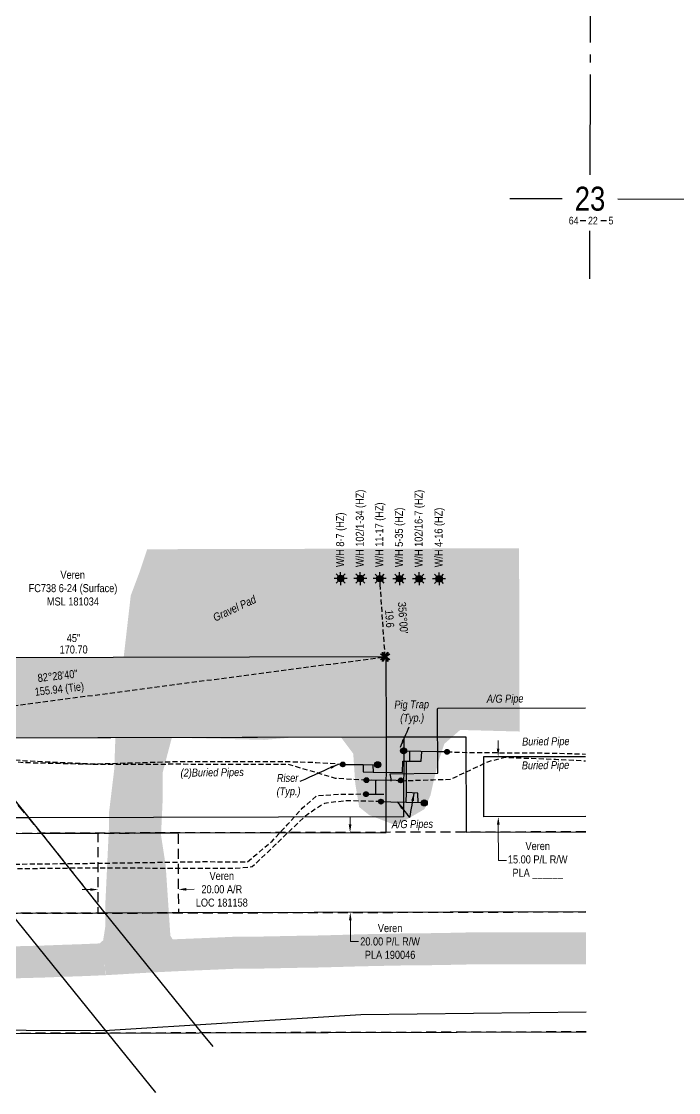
# Model space of a CAD drawing. Extents: x 481557 to 490744, y 6043801 to 6052728.
# Drawn here: x 485398 to 486218, y 6043899 to 6045237 of the extents above; entities that cross this region are included whole.
import ezdxf
from ezdxf.enums import TextEntityAlignment as Align

# ---------------------------------------------------------------- set-up
doc = ezdxf.new("R2010")
doc.units = 0
doc.header["$LTSCALE"] = 5
doc.header["$PDSIZE"] = 5
for name, pattern in [('foc-ACCESSROAD', [3.75, 2.5, -1.25]), ('foc-QUARTERLINE', [33, 25, -3, 2, -3]), ('foc-TIELINE', [1.875, 1.25, -0.625]), ('UG_PIPE', [1.875, 1.25, -0.625])]:
    doc.linetypes.add(name, pattern=pattern)
doc.layers.get('Defpoints').update_dxf_attribs({"color": 9})
for name, color, linetype in [('10', 1, 'Continuous'), ('9', 3, 'Continuous'), ('AS-PIPE-AG', 44, 'Continuous'), ('AS-PIPE-UG', 44, 'UG_PIPE'), ('AS-PIPE-UG-T', 44, 'Continuous'), ('AS-ROADS', 254, 'Continuous'), ('AS-SYMBOL', 7, 'Continuous'), ('C-AR', 13, 'foc-ACCESSROAD'), ('C-RW', 13, 'Continuous'), ('C-WS', 13, 'foc-ACCESSROAD'), ('C-WS-S', 13, 'Continuous'), ('F-RW', 190, 'Continuous'), ('L-BD', 7, 'Continuous'), ('L-MON', 1, 'Continuous'), ('L-QSEC', 8, 'foc-QUARTERLINE'), ('L-SECLBL', 7, 'Continuous'), ('L-TIE', 7, 'foc-TIELINE'), ('P-PROPOSED', 10, 'Continuous'), ('P-PROPOSED-H', 21, 'Continuous'), ('T-TIE', 201, 'foc-TIELINE'), ('WETLAND', 143, 'Continuous')]:
    doc.layers.add(name, color=color, linetype=linetype)
for name, color, linetype, lineweight in [('C-AR-T', 13, 'Continuous', 9), ('C-RW-T', 13, 'Continuous', 9), ('T-TEXT', 48, 'Continuous', 18), ('T-TIE-T', 201, 'Continuous', 18)]:
    doc.layers.add(name, color=color, linetype=linetype, lineweight=lineweight)
doc.styles.add('80CG', font='ARIALN.TTF', dxfattribs={"height": 10})
doc.styles.add('80L', font='ARIALN.TTF', dxfattribs={"height": 10})
doc.styles.add('80LS', font='ARIALNI.TTF', dxfattribs={"height": 10})
doc.styles.add('SIMPLEX', font='ARIALN.TTF')
doc.dimstyles.new('Compass 5 000', dxfattribs={"dimscale": 5, "dimtxt": 9, "dimasz": 2, "dimexe": 0.2, "dimexo": 0.0625, "dimgap": 0.5, "dimtad": 0, "dimtih": 1, "dimtoh": 1, "dimzin": 0, "dimdsep": 46, "dimtxsty": '80CG', "dimcen": 0.1, "dimse1": 1, "dimse2": 1, "dimclrd": 256, "dimclrt": 256, "dimaunit": 1, "dimadec": 4, "dimazin": 0, "dimtfac": 0.06, "dimtofl": 0, "dimtmove": 0, "dimatfit": 1, "dimfxl": 0.2, "dimtolj": 1, "dimtzin": 0, "dimlwd": -1, "dimarcsym": 0})

# ---------------------------------------------------------------- blocks, each defined once
blk = doc.blocks.new('L-SECLBL')
at = {"layer": '9', "color": 7}
for p, q in [((-5.1, -27.8), (-12.3, -27.8)), ((20.7, -27.8), (13.5, -27.8))]:
    blk.add_line(p, q, dxfattribs=at)
at = {"layer": '10', "color": 2, "style": 'SIMPLEX'}
blk.add_attdef('SEC', text='', height=30, dxfattribs=at).set_placement((0, 0), align=Align.MIDDLE)
at = {"layer": '10', "color": 5, "style": '80L'}
blk.add_attdef('TWP', text='', height=9.5, dxfattribs=at).set_placement((-14.4, -27.4), align=Align.MIDDLE_RIGHT)
blk.add_attdef('RGE', text='', height=9.5, dxfattribs=at).set_placement((3.6, -27.4), align=Align.MIDDLE_CENTER)
blk.add_attdef('MER', text='', height=9.5, dxfattribs=at).set_placement((23.2, -27.4), align=Align.MIDDLE_LEFT)
blk = doc.blocks.new('GAS')
h = blk.add_hatch(color=255)
h.dxf.hatch_style = 1
edge = h.paths.add_edge_path()
edge.add_arc((0, 0), 0.9, 0, 360)
for p, q in [((-0.81, 0), (-1.62, 0)), ((-0.57, 0.57), (-1.14, 1.14)), ((0, 0.81), (0, 1.62)), ((0.57, 0.57), (1.14, 1.14)), ((1.62, 0), (0.81, 0)), ((-0.57, -0.57), (-1.14, -1.14)), ((0, -0.81), (0, -1.62)), ((1.14, -1.14), (0.57, -0.57))]:
    blk.add_line(p, q)
blk.add_circle((0, 0), 0.8)
blk = doc.blocks.new('TEMP')
h = blk.add_hatch(color=255)
h.dxf.hatch_style = 1
h.paths.add_polyline_path([(0, 0.25), (-0.67, 1.15), (-0.67, 0.67), (-1.15, 0.67), (-0.25, 0), (-1.15, -0.67), (-0.67, -0.67), (-0.67, -1.15), (0, -0.25), (0.67, -1.15), (0.67, -0.67), (1.15, -0.67), (0.25, 0), (1.15, 0.67), (0.67, 0.67), (0.67, 1.15)])
h.paths.add_polyline_path([(0.57, 0.85), (0.57, 0.57), (0.85, 0.57), (0.08, 0), (0.85, -0.57), (0.57, -0.57), (0.57, -0.85), (0, -0.08), (-0.57, -0.85), (-0.57, -0.57), (-0.85, -0.57), (-0.08, 0), (-0.85, 0.57), (-0.57, 0.57), (-0.57, 0.85), (0, 0.08)], flags=16)
h = blk.add_hatch(color=1)
h.dxf.hatch_style = 1
h.paths.add_polyline_path([(0, 0.08), (-0.57, 0.85), (-0.57, 0.57), (-0.85, 0.57), (-0.08, 0), (-0.85, -0.57), (-0.57, -0.57), (-0.57, -0.85), (0, -0.08), (0.57, -0.85), (0.57, -0.57), (0.85, -0.57), (0.08, 0), (0.85, 0.57), (0.57, 0.57), (0.57, 0.85)])
at = {"color": 1}
for p, q in [((-0.08, 0), (0.08, 0)), ((0, 0.08), (0, -0.08))]:
    blk.add_line(p, q, dxfattribs=at)
at = {"color": 255, "flags": 128}
blk.add_lwpolyline([(-0.25, 0), (-1.15, 0.67), (-0.67, 0.67), (-0.67, 1.15), (0, 0.25), (0.67, 1.15), (0.67, 0.67), (1.15, 0.67), (0.25, 0), (1.15, -0.67), (0.67, -0.67), (0.67, -1.15), (0, -0.25), (-0.67, -1.15), (-0.67, -0.67), (-1.15, -0.67)], close=True, dxfattribs=at)
at = {"color": 1, "flags": 128}
blk.add_lwpolyline([(-0.08, 0), (-0.85, 0.57), (-0.57, 0.57), (-0.57, 0.85), (0, 0.08), (0.57, 0.85), (0.57, 0.57), (0.85, 0.57), (0.08, 0), (0.85, -0.57), (0.57, -0.57), (0.57, -0.85), (0, -0.08), (-0.57, -0.85), (-0.57, -0.57), (-0.85, -0.57)], close=True, dxfattribs=at)
blk = doc.blocks.new('*D169')
at = {"layer": 'C-RW-T', "transparency": 16777216}
for p, q in [((485808.2, 6044234.1), (485808.2, 6044244.1)), ((485808.6, 6044114.2), (485808.6, 6044087.9)), ((485808.6, 6044087.9), (485818.6, 6044087.9))]:
    blk.add_line(p, q, dxfattribs=at)
for points in [[(485809.9, 6044234.1), (485806.6, 6044234.1), (485808.3, 6044224.1)], [(485810.2, 6044114.2), (485806.9, 6044114.2), (485808.5, 6044124.2)]]:
    blk.add_solid(points, dxfattribs=at)
at = {"layer": 'Defpoints', "color": 0, "transparency": 16777216}
for p in [(485808.3, 6044224.1), (486035.8, 6044224.7), (486036.1, 6044124.8)]:
    blk.add_point(p, dxfattribs=at)
at = {"layer": 'C-RW-T', "transparency": 16777216, "insert": (485858.2, 6044087.9), "char_height": 10, "attachment_point": 5, "style": '80CG'}
blk.add_mtext('\\A1;Veren\\P20.00 P/L R/W\\PPLA 190046', dxfattribs=at)
blk = doc.blocks.new('*D170')
at = {"layer": 'C-RW-T', "transparency": 16777216}
for p, q in [((485483.9, 6044152.7), (485473.9, 6044152.7)), ((485603.8, 6044153), (485613.8, 6044153.1))]:
    blk.add_line(p, q, dxfattribs=at)
for points in [[(485483.9, 6044154.4), (485483.9, 6044151.1), (485493.9, 6044152.8)], [(485603.8, 6044154.7), (485603.8, 6044151.4), (485593.8, 6044153)]]:
    blk.add_solid(points, dxfattribs=at)
at = {"layer": 'Defpoints', "color": 0, "transparency": 16777216}
for p in [(485493.8, 6044175.8), (485593.8, 6044176.1), (485593.8, 6044153)]:
    blk.add_point(p, dxfattribs=at)
at = {"layer": 'C-RW-T', "transparency": 16777216, "insert": (485648.1, 6044153.1), "char_height": 10, "attachment_point": 5, "style": '80CG'}
blk.add_mtext('\\A1;Veren\\P20.00 A/R\\PLOC 181158', dxfattribs=at)
blk = doc.blocks.new('RISER')
h = blk.add_hatch(color=255)
h.dxf.hatch_style = 1
edge = h.paths.add_edge_path()
edge.add_arc((0, 0), 0.7, 0, 360)
blk.add_hatch(color=48).paths.add_polyline_path([(0.58, -0.15), (-0.58, -0.15, 0.774597)])
at = {"color": 48}
blk.add_line((-0.58, -0.15), (0.58, -0.15), dxfattribs=at)
blk.add_circle((0, 0), 0.6, dxfattribs=at)
blk = doc.blocks.new('PIG')
h = blk.add_hatch(color=255)
h.dxf.hatch_style = 1
edge = h.paths.add_edge_path()
edge.add_arc((0, 0), 0.85, 0, 360)
at = {"layer": 'AS-SYMBOL'}
h = blk.add_hatch(color=48, dxfattribs=at)
h.dxf.hatch_style = 1
h.paths.add_polyline_path([(-0.1, 0, 1), (-0.55, 0, 1)])
h = blk.add_hatch(color=48, dxfattribs=at)
h.dxf.hatch_style = 1
h.paths.add_polyline_path([(0.1, 0, 1), (0.55, 0, 1)])
at = {"layer": 'AS-SYMBOL', "color": 48}
for centre, radius in [((0, 0), 0.75), ((-0.33, 0), 0.225), ((0.33, 0), 0.225)]:
    blk.add_circle(centre, radius, dxfattribs=at)
blk = doc.blocks.new('*D173')
at = {"layer": 'C-RW-T', "transparency": 16777216}
for p, q in [((485993, 6044328.9), (485993, 6044338.9)), ((485993.3, 6044233.7), (485993.4, 6044189)), ((485993.4, 6044189), (486003.4, 6044189))]:
    blk.add_line(p, q, dxfattribs=at)
for points in [[(485994.7, 6044328.9), (485991.4, 6044328.8), (485993.1, 6044318.9)], [(485995, 6044233.7), (485991.6, 6044233.7), (485993.3, 6044243.7)]]:
    blk.add_solid(points, dxfattribs=at)
at = {"layer": 'Defpoints', "color": 0, "transparency": 16777216}
for p in [(485993.7, 6044318.9), (485993.3, 6044243.7), (485993.9, 6044243.7)]:
    blk.add_point(p, dxfattribs=at)
at = {"layer": 'C-RW-T', "transparency": 16777216, "insert": (486042.5, 6044189), "char_height": 10, "attachment_point": 5, "style": '80CG'}
blk.add_mtext('\\A1;Veren\\P15.00 P/L R/W\\PPLA ______', dxfattribs=at)

msp = doc.modelspace()

# ---------------------------------------------------------------- hatches: boundary and pattern name
at = {"layer": 'AS-ROADS'}
h = msp.add_hatch(color=256, dxfattribs=at)
h.dxf.hatch_style = 1
h.paths.add_polyline_path([(486019.844, 6044350.189), (486019.244, 6044579.098), (485555.058, 6044577.88), (485546.321, 6044551.68), (485534.481, 6044520.119), (485515.822, 6044357.196), (485513.894, 6044303.229), (485507.145, 6044247.335), (485507.145, 6044228.061), (485502.668, 6044133.482), (485502.668, 6044106.368), (485500.031, 6044089.422), (485487.975, 6044078.878), (485591.027, 6044083.82), (485583.913, 6044095.174), (485578.085, 6044182.829), (485572.25, 6044220.735), (485574.195, 6044262.528), (485574.195, 6044298.49), (485585.729, 6044342.484), (485700.979, 6044339.798), (485760.318, 6044344.741), (485770.208, 6044347.212), (485797.404, 6044342.27), (485812.239, 6044322.498), (485814.712, 6044285.427), (485819.657, 6044255.77), (485832.019, 6044245.885), (485864.161, 6044233.528), (485871.578, 6044235.999), (485901.248, 6044253.299), (485908.665, 6044270.599), (485913.61, 6044292.841), (485918.555, 6044312.613), (485925.972, 6044334.855), (485945.751, 6044352.155)])
at = {"layer": 'P-PROPOSED-H'}
h = msp.add_hatch(color=256, dxfattribs=at)
h.dxf.hatch_style = 1
h.paths.add_polyline_path([(484664.623, 6044857.773), (484586.818, 6044794.961), (484952.68, 6044341.575), (485853.649, 6044343.633), (485853.42, 6044443.633), (485000.483, 6044441.6)])

# ---------------------------------------------------------------- linework, layer by layer
at = {"layer": 'AS-PIPE-AG', "flags": 128}
for points in [[(485858.603, 6044288.83), (485860.068, 6044288.905), (485858.428, 6044297.365), (485917.823, 6044297.985), (485917.403, 6044378.205), (485917.648, 6044379.355), (486102.058, 6044379.645)], [(485824.438, 6044308.755), (485824.728, 6044299.83), (485836.898, 6044299.575), (485873.808, 6044299.15), (485874.278, 6044313.355), (485879.133, 6044313.105), (485897.183, 6044313.135), (485897.688, 6044325.415)], [(485929.323, 6044324.815), (485916.543, 6044324.845), (485876.753, 6044325.73)], [(485882.733, 6044313.39), (485882.968, 6044325.96)], [(485878.148, 6044261.82), (485878.538, 6044273.99), (485878.728, 6044312.975)], [(485799.148, 6044309.19), (485808.453, 6044309.03), (485824.413, 6044308.86), (485841.703, 6044308.5)], [(485836.608, 6044308.64), (485836.878, 6044299.08)], [(485828.683, 6044289.445), (485834.488, 6044289.655), (485865.993, 6044289.275), (485871.468, 6044289.205)], [(485840.418, 6044271.8), (485840.403, 6044272.135), (485840.543, 6044288.705), (485841.128, 6044289.465)], [(485828.193, 6044271.97), (485833.983, 6044271.95), (485850.588, 6044271.765)], [(485893.083, 6044261.09), (485892.678, 6044273.35), (485878.518, 6044273.925)], [(485846.873, 6044262.66), (485859.288, 6044262.505), (485878.213, 6044261.92), (485899.118, 6044261.465)]]:
    msp.add_lwpolyline(points, dxfattribs=at)
at = {"layer": 'AS-PIPE-UG', "flags": 128}
for points in [[(485828.663, 6044289.43), (485790.143, 6044291.54), (485764.433, 6044299.27), (485731.123, 6044309.045), (485590.343, 6044309.22), (485488.743, 6044309.09), (485402.783, 6044311.055), (485282.813, 6044319.9), (485201.578, 6044323.35), (485171.893, 6044329.83)], [(485929.253, 6044324.8), (485957.153, 6044324.05), (486002.418, 6044323.715), (486066.388, 6044323.24), (486102.209, 6044322.014)], [(485799.123, 6044309.085), (485765.983, 6044311.165), (485730.813, 6044312.31), (485589.798, 6044312.24), (485488.763, 6044309.365), (485403.203, 6044313.21), (485331.643, 6044320.07)], [(485871.308, 6044288.695), (485911.948, 6044289.99), (485934.213, 6044290.585), (485943.973, 6044295.39), (485981.463, 6044312.925), (486001.698, 6044318.025), (486064.903, 6044315.515), (486102.23, 6044313.672)], [(484349.154, 6044173.446), (485483.172, 6044185.561), (485629.243, 6044187.745), (485654.768, 6044187.26), (485680.128, 6044187.44), (485710.983, 6044213.355), (485730.608, 6044234.415), (485748.473, 6044254.355), (485766.913, 6044270.175), (485796.868, 6044272.02), (485828.008, 6044272.195)], [(485846.823, 6044262.64), (485803.663, 6044263.755), (485776.258, 6044260.46), (485754.958, 6044246.525), (485737.468, 6044230.44), (485715.218, 6044208.865), (485686.033, 6044181.095), (485664.568, 6044178.88), (485483.193, 6044179.565), (484349.17, 6044167.449)]]:
    msp.add_lwpolyline(points, dxfattribs=at)
at = {"layer": 'AS-ROADS', "const_width": 39.979, "elevation": 2.205, "flags": 128}
msp.add_lwpolyline([(486102.85, 6044079.324), (485997.455, 6044079.208), (485972.115, 6044079.438), (485946.6, 6044079.063), (485921.16, 6044078.413), (485896.035, 6044078.218), (485870.62, 6044077.903), (485845.105, 6044077.393), (485820.1, 6044076.848), (485794.825, 6044076.103), (485769.535, 6044075.428), (485744.2, 6044075.038), (485718.835, 6044074.533), (485693.46, 6044074.008), (485667.97, 6044074.023), (485642.501, 6044072.876), (485617.77, 6044071.845), (485592.113, 6044070.783), (485566.243, 6044069.514), (485540.158, 6044068.028), (485517.264, 6044066.653), (485501.72, 6044065.768)], dxfattribs=at)
at = {"layer": 'AS-ROADS', "const_width": 39.979, "flags": 128}
msp.add_lwpolyline([(485501.72, 6044065.768), (485476.455, 6044064.683), (485450.1, 6044063.768), (485424.075, 6044062.818), (485398.45, 6044062.113), (485368.87, 6044061.633)], dxfattribs=at)
at = {"layer": 'C-AR', "flags": 128}
for points in [[(484349.032, 6044220.424), (485304.423, 6044222.962), (485422.766, 6044223.175), (485493.924, 6044133.633), (485502.199, 6044123.375), (485493.951, 6044123.356), (485385.01, 6044123.07), (484349.294, 6044120.357)], [(484349.294, 6044120.355), (485381.844, 6044123.059), (485493.951, 6044123.348), (485498.984, 6044123.363), (485593.899, 6044123.611), (486102.729, 6044124.955)], [(486103.117, 6043975.005), (484349.688, 6043970.441)]]:
    msp.add_lwpolyline(points, dxfattribs=at)
msp.add_lwpolyline([(485498.986, 6044123.367), (485493.951, 6044123.356), (485493.934, 6044129.626), (485493.69, 6044223.314), (485593.636, 6044223.577), (485593.899, 6044123.619), (485498.986, 6044123.367)], close=True, dxfattribs=at)
at = {"layer": 'C-RW', "flags": 128}
for points in [[(484742.307, 6044920.49), (485209.146, 6044342.161), (485326.529, 6044342.429), (485875.496, 6044343.692), (485875.015, 6044243.579), (485406.903, 6044242.585), (485289.702, 6044242.302), (485161.54, 6044241.991), (485080.868, 6044341.993), (484664.623, 6044857.773)], [(486102.729, 6044124.955), (485593.899, 6044123.619), (485502.197, 6044123.375), (485493.951, 6044123.356), (485385.01, 6044123.07), (485304.423, 6044222.962), (485422.766, 6044223.175), (485493.69, 6044223.314), (485593.636, 6044223.577), (485853.219, 6044224.256), (485853.168, 6044243.52), (485853.649, 6044343.633), (485952.917, 6044343.732), (485953.229, 6044224.52), (486102.465, 6044224.912)], [(486102.413, 6044244.005), (485975.268, 6044243.672), (485975.169, 6044318.816), (486102.216, 6044319.079)], [(484349.683, 6043970.436), (485502.915, 6043973.441), (485620.06, 6043973.741), (486103.117, 6043975.005)]]:
    msp.add_lwpolyline(points, dxfattribs=at)
at = {"layer": 'C-WS', "flags": 128}
msp.add_lwpolyline([(486102.465, 6044224.912), (485953.229, 6044224.52), (485853.219, 6044224.256), (485593.636, 6044223.577), (485493.69, 6044223.314), (485422.766, 6044223.175), (485407.102, 6044242.585), (485383.478, 6044270.544), (485383.286, 6044342.317), (485382.669, 6044577.427)], dxfattribs=at)
at = {"layer": 'F-RW', "flags": 128}
for points in [[(484813.469, 6044977.94), (485326.529, 6044342.429), (485407.102, 6044242.585), (485422.766, 6044223.175), (485493.933, 6044133.633), (485502.202, 6044123.372), (485622.914, 6043973.735), (485636.731, 6043956.555)], [(485565.617, 6043899.187), (485505.732, 6043973.422), (485385.01, 6044123.07), (485304.423, 6044222.968), (485288.959, 6044242.137), (485209.146, 6044342.161), (484742.307, 6044920.49)]]:
    msp.add_lwpolyline(points, dxfattribs=at)
at = {"layer": 'L-QSEC'}
for p, q in [((486107.878, 6045045.773), (486110.193, 6045819.821)), ((486007.841, 6045016.146), (486073.183, 6045015.912)), ((486142.428, 6045015.665), (486912.938, 6045012.916)), ((486107.489, 6044915.844), (486107.668, 6044975.81))]:
    msp.add_line(p, q, dxfattribs=at)
at = {"layer": 'L-TIE'}
msp.add_line((485080.868, 6044341.993), (485852.1, 6044443.459), dxfattribs=at)
at = {"layer": 'P-PROPOSED'}
msp.add_lwpolyline([(484586.818, 6044794.961), (484952.68, 6044341.575), (485853.649, 6044343.633), (485853.42, 6044443.633), (485000.483, 6044441.6), (484664.623, 6044857.773)], dxfattribs=at)
at = {"layer": 'T-TIE'}
msp.add_line((485852.1, 6044443.459), (485845.294, 6044541.146), dxfattribs=at)
at = {"layer": 'WETLAND'}
msp.add_lwpolyline([(484349.667, 6043978.38), (484631.902, 6043978.005), (485403.714, 6043976.981), (485501.397, 6043976.851), (485821.572, 6043996.631), (486103.059, 6044000.025)], dxfattribs=at)

# ---------------------------------------------------------------- block references
at = {"layer": 'AS-SYMBOL', "xscale": 4.997357149999903, "yscale": 4.997357149999903, "zscale": 4.997357149999903}
for name, p in [('PIG', (485875.038, 6044326.015)), ('PIG', (485875.038, 6044326.015)), ('PIG', (485875.068, 6044326.055)), ('RISER', (485929.298, 6044324.87)), ('RISER', (485929.298, 6044324.87)), ('RISER', (485929.333, 6044324.91)), ('RISER', (485799.123, 6044309.085)), ('RISER', (485799.123, 6044309.085)), ('RISER', (485799.153, 6044309.12)), ('PIG', (485842.788, 6044308.67)), ('PIG', (485842.788, 6044308.67)), ('PIG', (485842.818, 6044308.705)), ('RISER', (485828.663, 6044289.43)), ('RISER', (485828.663, 6044289.43)), ('RISER', (485828.698, 6044289.47)), ('RISER', (485871.463, 6044289.13)), ('RISER', (485871.463, 6044289.13)), ('RISER', (485871.463, 6044289.13)), ('RISER', (485871.493, 6044289.17)), ('RISER', (485828.138, 6044271.905)), ('RISER', (485828.138, 6044271.905)), ('RISER', (485828.168, 6044271.94)), ('RISER', (485846.823, 6044262.64)), ('RISER', (485846.823, 6044262.64)), ('RISER', (485846.853, 6044262.68)), ('PIG', (485900.888, 6044261)), ('PIG', (485900.888, 6044261)), ('PIG', (485900.918, 6044261.035))]:
    msp.add_blockref(name, p, dxfattribs=at)
at = {"layer": 'C-WS-S', "xscale": 4.997356950000007, "yscale": 4.997356950000007, "zscale": 4.997356950000007}
for p in [(485796.458, 6044541.28), (485821.038, 6044541.212), (485845.294, 6044541.146), (485869.873, 6044541.079), (485894.452, 6044541.011), (485919.355, 6044540.943)]:
    msp.add_blockref('GAS', p, dxfattribs=at)
at = {"layer": 'L-MON', "xscale": 4.997356950000007, "yscale": 4.997356950000007, "zscale": 4.997356950000007}
msp.add_blockref('TEMP', (485852.1, 6044443.459), dxfattribs=at)
at = {"layer": 'L-SECLBL', "xscale": 0.9994680000000036, "yscale": 0.9994680000000036, "zscale": 0.9994680000000036}
msp.add_blockref('L-SECLBL', (486107.788, 6045015.789), dxfattribs=at).add_auto_attribs({'SEC': '23', 'TWP': '64', 'RGE': '22', 'MER': '5'})

# ---------------------------------------------------------------- texts
at = {"layer": 'AS-PIPE-AG', "insert": (485860.134, 6044239.379), "char_height": 9.9948, "attachment_point": 1, "rotation": 0.61212, "style": '80L'}
msp.add_mtext_dynamic_manual_height_columns('\\pi0.077286;{\\fArial Narrow|b0|i1|c0|p34;A/G Pipes}', width=51.683, gutter_width=50.027, heights=[0], dxfattribs=at)
at = {"layer": 'AS-PIPE-UG-T', "attachment_point": 1, "rotation": 0.61212}
for s, width, insert, char_height, style in [('\\pi10.011;{\\fArial Narrow|b0|i1|c0|p34;Buried Pipe}', 78.42996, (486012.94, 6044342.503), 9.9948, '80L'), ('\\pi10.011;{\\fArial Narrow|b0|i1|c0|p34;Buried Pipe}', 78.42996, (486012.586, 6044312.766), 9.9948, '80L'), ('\\pi0.59672;(2)Buried Pipes', 79.10645, (485596.004, 6044303.747), 9.99479, '80LS')]:
    msp.add_mtext_dynamic_manual_height_columns(s, width=width, gutter_width=50.027, heights=[0], dxfattribs=dict(at, insert=insert, char_height=char_height, style=style))
at = {"layer": 'C-AR-T', "char_height": 9.99468, "attachment_point": 1, "rotation": 90, "style": '80L'}
for s, insert, width in [('\\pi0.12838;W/H 102/1-34 (HZ)', (485815.398, 6044555.505), 96.10614), ('\\pi0.12838;W/H 102/16-7 (HZ)', (485888.812, 6044555.303), 96.10614), ('\\pi0.12838;W/H 11-17 (HZ)', (485839.654, 6044555.438), 80.18692), ('\\pi0.12838;W/H 8-7 (HZ)', (485790.818, 6044555.572), 67.45155), ('\\pi0.12838;W/H 5-35 (HZ)', (485864.233, 6044555.371), 73.81923), ('\\pi0.12838;W/H 4-16 (HZ)', (485913.715, 6044555.235), 73.81923)]:
    msp.add_mtext(s, dxfattribs=dict(at, insert=insert, width=width))
at = {"layer": 'C-AR-T', "insert": (485406.416, 6044550.957), "char_height": 9.99468, "attachment_point": 1, "style": '80L'}
msp.add_mtext_dynamic_manual_height_columns('\\pi40.278;Veren\\P\\pi0.58888;FC738 6-24 (Surface)\\P\\pi23.367;MSL 181034', width=110.24658, gutter_width=50.053, heights=[0], dxfattribs=at)
at = {"layer": 'L-BD', "style": '80L'}
for s, p in [("45''", (485463.116, 6044466.913)), ('170.70', (485463.147, 6044452.67))]:
    msp.add_text(s, height=9.9947, rotation=0.125, dxfattribs=at).set_placement(p, align=Align.MIDDLE)
at = {"layer": 'L-BD', "insert": (485442.782, 6044424.78), "char_height": 9.99471, "width": 61.13861, "attachment_point": 2, "rotation": 6.6526, "style": '80L'}
msp.add_mtext("82°28'40''\\P155.94 (Tie) ", dxfattribs=at)
at = {"layer": 'T-TEXT', "attachment_point": 1}
for s, width, gutter_width, insert, char_height, rotation, style in [('\\pi10.403;Gravel Pad', 77.53526, 50.026, (485626.484, 6044492.032), 9.99471, 25.107845, '80LS'), ('\\pi3.0703;{\\fArial Narrow|b0|i1|c0|p34;A/G Pipe}', 51.683, 50.027, (485975.764, 6044395.975), 9.9948, 0.61212, '80L'), ('\\pi0.34891;{\\fArial Narrow|b0|i1|c0|p34;Pig Trap\\P\\pi7.453;(Typ.)}', 43.17229, 50.027, (485863.151, 6044388.778), 9.9948, 0.61212, '80L'), ('\\pi1.1052;{\\fArial Narrow|b0|i1|c0|p34;Riser \\P\\pi0.54955;(Typ.)}', 29.36542, 50.027, (485715.763, 6044297.075), 9.9948, 0.61212, '80L')]:
    msp.add_mtext_dynamic_manual_height_columns(s, width=width, gutter_width=gutter_width, heights=[0], dxfattribs=dict(at, insert=insert, char_height=char_height, rotation=rotation, style=style))
at = {"layer": 'T-TIE-T', "insert": (485879.292, 6044492.643), "char_height": 9.9947, "width": 39.1516, "attachment_point": 2, "rotation": 273.985837, "style": '80L'}
msp.add_mtext("356°00'\\P19.6", dxfattribs=at)

# ---------------------------------------------------------------- dimensions: what is measured, and where the dimension line sits
at = {"layer": 'C-RW-T'}
for base, p1, p2, angle, text, picture, middle in [((485993.263, 6044243.719), (485993.714, 6044318.855), (485993.911, 6044243.721), 270.150007, 'Veren\\P15.00 P/L R/W\\PPLA ______', '*D173', (486042.492, 6044188.964)), ((485808.274, 6044224.14), (486036.088, 6044124.783), (486035.826, 6044224.737), 90.15041, 'Veren\\P20.00 P/L R/W\\PPLA 190046', '*D169', (485858.171, 6044087.854)), ((485593.822, 6044153.021), (485493.814, 6044175.845), (485593.761, 6044176.109), 0.150955, 'Veren\\P20.00 A/R\\PLOC 181158', '*D170', (485648.136, 6044153.074))]:
    dim = msp.add_linear_dim(base=base, p1=p1, p2=p2, angle=angle, text=text, dimstyle='Compass 5 000', dxfattribs=at)
    dim.commit()
    dim.dimension.update_dxf_attribs({"geometry": picture, "text_midpoint": middle, "dimtype": 161})

# ---------------------------------------------------------------- leaders
at = {"layer": 'AS-PIPE-AG', "path_type": 1}
for points in [[(485888.048, 6044273.538), (485882.394, 6044242.817)], [(485867.208, 6044262.26), (485882.394, 6044242.817)]]:
    msp.add_leader(points, dimstyle='Compass 5 000', override={"dimgap": 0.5, "dimtad": 0}, dxfattribs=at)
at = {"layer": 'T-TEXT', "path_type": 1}
for points in [[(485871.079, 6044330.757), (485882.177, 6044356.108)], [(485793.412, 6044309.149), (485745.695, 6044287.739)]]:
    msp.add_leader(points, dimstyle='Compass 5 000', override={"dimgap": 0.5, "dimtad": 0}, dxfattribs=at)

doc.saveas('drawing.dxf')
